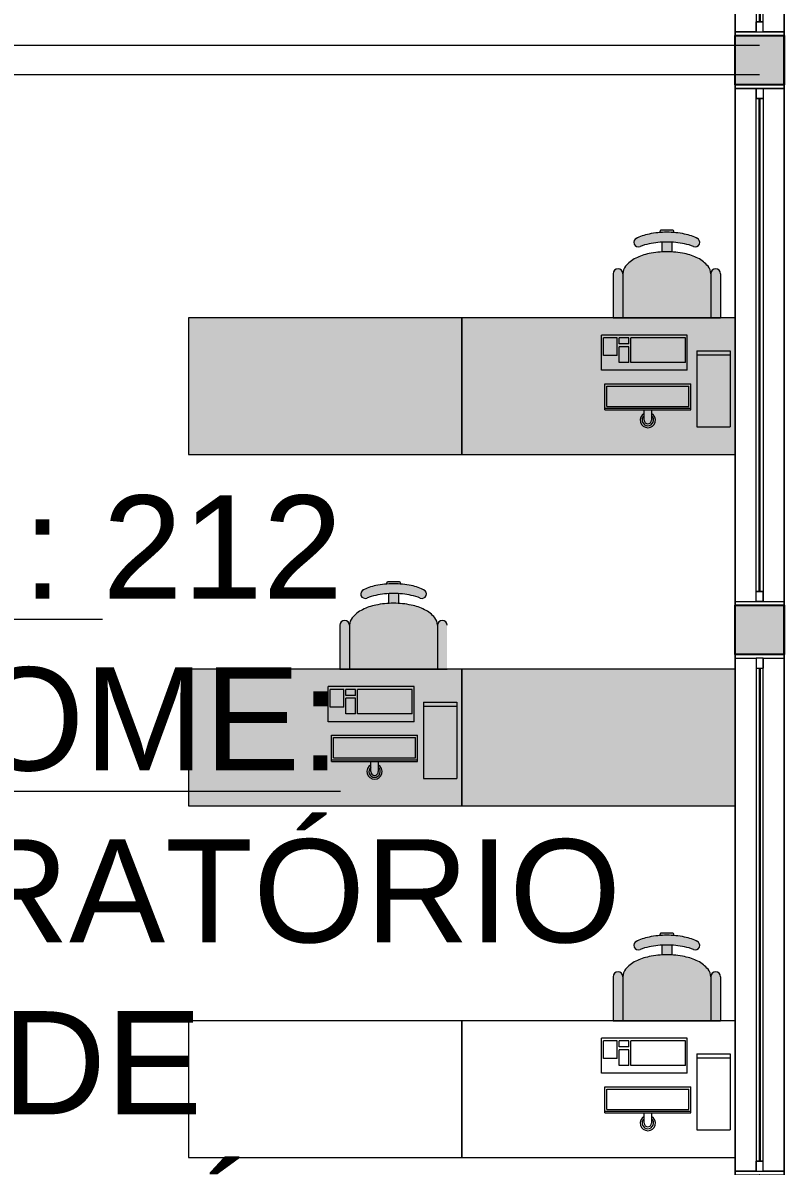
# Model space of a CAD drawing. Header units: metres. Extents: x 512 to 829, y -209 to 245.
# Drawn here: x 694.64 to 698.54, y -142.36 to -136.5 of the extents above; entities that cross this region are included whole.
import ezdxf

# ---------------------------------------------------------------- set-up
doc = ezdxf.new("R2010")
doc.units = ezdxf.units.M
doc.header["$LTSCALE"] = 0.508
doc.set_wipeout_variables(frame=1)
doc.header["$PDSIZE"] = -2
doc.linetypes.add('HIDDEN', pattern=[0.375, 0.25, -0.125])
for name, color, linetype, lineweight in [('AMB-NOVOS', 10, 'Continuous', 15), ('Demolir', 10, 'HIDDEN', 15), ('Hachuras', 1, 'Continuous', 18), ('MOBILIARIO', 252, 'Continuous', 18), ('None', 7, 'Continuous', 5), ('NãoImprimir', 7, 'Continuous', 5), ('Peitoris', 2, 'Continuous', 5), ('Telhado-Princ', 7, 'Continuous', 5)]:
    doc.layers.add(name, color=color, linetype=linetype, lineweight=lineweight)

# ---------------------------------------------------------------- blocks, each defined once
blk = doc.blocks.new('Grupo-4600')
at = {"color": 7, "linetype": 'Continuous', "lineweight": 5}
for points in [[(-1.325, 0.125), (-1.30595, 0.125), (-1.30595, -0.125), (-1.325, -0.125)], [(1.30595, 0.125), (1.325, 0.125), (1.325, -0.125), (1.30595, -0.125)]]:
    blk.add_wipeout(points, dxfattribs=at).dxf.layer = 'None'
at = {"layer": 'None', "color": 7, "linetype": 'Continuous', "lineweight": 5}
for points in [[(-1.325, 0.125), (-1.30595, 0.125), (-1.30595, -0.125), (-1.325, -0.125)], [(1.30595, 0.125), (1.325, 0.125), (1.325, -0.125), (1.30595, -0.125)]]:
    blk.add_lwpolyline(points, close=True, dxfattribs=at)
blk = doc.blocks.new('Grupo-4601')
at = {"layer": 'None', "color": 7}
blk.add_blockref('Grupo-4600', (0, 0), dxfattribs=at)
at = {"layer": 'None', "color": 7, "linetype": 'Continuous', "lineweight": 5}
for p, q in [((-1.325, 0.125), (-1.30595, 0.125)), ((-1.30595, 0.125), (-1.30595, -0.125)), ((1.325, 0.125), (1.30595, 0.125)), ((1.30595, 0.125), (1.30595, -0.125)), ((-1.325, -0.125), (-1.30595, -0.125)), ((1.325, -0.125), (1.30595, -0.125))]:
    blk.add_line(p, q, dxfattribs=at)
blk = doc.blocks.new('Grupo-4602')
at = {"layer": 'None', "color": 7, "linetype": 'Continuous', "lineweight": 5}
for p, q in [((-1.3059, 0.0175), (-1.3059, -0.0175)), ((1.3059, 0.0175), (1.3059, -0.0175))]:
    blk.add_line(p, q, dxfattribs=at)
blk = doc.blocks.new('Grupo-4603')
at = {"color": 7, "linetype": 'Continuous', "lineweight": 5}
for points in [[(-1.3059, 0.0175), (-1.2551, 0.0175), (-1.2551, -0.0175), (-1.3059, -0.0175)], [(1.2551, 0.0175), (1.3059, 0.0175), (1.3059, -0.0175), (1.2551, -0.0175)]]:
    blk.add_wipeout(points, dxfattribs=at).dxf.layer = 'None'
at = {"layer": 'None', "color": 7, "linetype": 'Continuous', "lineweight": 5}
for points in [[(-1.3059, 0.0175), (-1.2551, 0.0175), (-1.2551, -0.0175), (-1.3059, -0.0175)], [(1.2551, 0.0175), (1.3059, 0.0175), (1.3059, -0.0175), (1.2551, -0.0175)]]:
    blk.add_lwpolyline(points, close=True, dxfattribs=at)
blk = doc.blocks.new('Grupo-4604')
at = {"layer": 'None', "color": 7}
blk.add_blockref('Grupo-4602', (0, 0), dxfattribs=at)
at = {"color": 7, "linetype": 'Continuous', "lineweight": 5}
blk.add_wipeout([(-1.2551, 0.0175), (1.2551, 0.0175), (1.2551, -0.0175), (-1.2551, -0.0175)], dxfattribs=at).dxf.layer = 'None'
at = {"layer": 'None', "color": 7, "linetype": 'Continuous', "lineweight": 5}
blk.add_lwpolyline([(-1.2551, 0.0175), (1.2551, 0.0175), (1.2551, -0.0175), (-1.2551, -0.0175)], close=True, dxfattribs=at)
at = {"layer": 'None', "color": 7}
blk.add_blockref('Grupo-4603', (0, 0), dxfattribs=at)
at = {"layer": 'None', "color": 7, "linetype": 'Continuous', "lineweight": 5}
for p, q in [((-1.3059, 0.0175), (-1.2551, 0.0175)), ((-1.2551, 0.0175), (-1.2551, -0.0175)), ((1.3059, 0.0175), (1.2551, 0.0175)), ((1.2551, 0.0175), (1.2551, -0.0175)), ((-1.3059, -0.0175), (-1.2551, -0.0175)), ((1.3059, -0.0175), (1.2551, -0.0175))]:
    blk.add_line(p, q, dxfattribs=at)
blk = doc.blocks.new('Grupo-4605')
at = {"color": 7, "linetype": 'Continuous', "lineweight": 9}
blk.add_wipeout([(-1.25515, 0.000635), (1.25515, 0.000635), (1.25515, -0.000635), (-1.25515, -0.000635)], dxfattribs=at).dxf.layer = 'None'
blk = doc.blocks.new('Grupo-4606')
at = {"layer": 'None', "color": 7}
blk.add_blockref('Grupo-4605', (0, 0), dxfattribs=at)
at = {"layer": 'None', "color": 7, "linetype": 'Continuous', "lineweight": 25}
for p, q in [((-1.25515, 0.000635), (1.25515, 0.000635)), ((-1.25515, -0.000635), (1.25515, -0.000635))]:
    blk.add_line(p, q, dxfattribs=at)
blk = doc.blocks.new('Grupo-4607')
at = {"layer": 'None', "color": 7, "linetype": 'Continuous', "lineweight": 20}
for p, q in [((1.325, 0.125), (-1.325, 0.125)), ((1.325, -0.125), (-1.325, -0.125))]:
    blk.add_line(p, q, dxfattribs=at)
blk = doc.blocks.new('Window (2D)-394')
at = {"color": 7, "linetype": 'Continuous', "lineweight": 5}
blk.add_wipeout([(-1.325, 0.125), (1.325, 0.125), (1.325, -0.125), (-1.325, -0.125)], dxfattribs=at).dxf.layer = 'None'
at = {"layer": 'None', "color": 7}
blk.add_blockref('Grupo-4601', (0, 0), dxfattribs=at)
at = {"layer": 'None', "color": 7, "linetype": 'Continuous', "lineweight": 5}
for p, q in [((-1.325, 0.125), (1.325, 0.125)), ((-1.325, -0.125), (1.325, -0.125))]:
    blk.add_line(p, q, dxfattribs=at)
at = {"layer": 'NãoImprimir', "linetype": 'Continuous'}
for p in [(-1.325, 0), (1.325, 0)]:
    blk.add_point(p, dxfattribs=at)
at = {"layer": 'Peitoris'}
blk.add_blockref('Grupo-4604', (0, 0), dxfattribs=at)
blk.add_blockref('Grupo-4606', (0, 0), dxfattribs=at)
at = {"layer": 'Telhado-Princ'}
blk.add_blockref('Grupo-4607', (0, 0), dxfattribs=at)
blk = doc.blocks.new('Grupo-4608')
at = {"color": 7, "linetype": 'Continuous', "lineweight": 5}
for points in [[(-1.325, 0.125), (-1.30595, 0.125), (-1.30595, -0.125), (-1.325, -0.125)], [(1.30595, 0.125), (1.325, 0.125), (1.325, -0.125), (1.30595, -0.125)]]:
    blk.add_wipeout(points, dxfattribs=at).dxf.layer = 'None'
at = {"layer": 'None', "color": 7, "linetype": 'Continuous', "lineweight": 5}
for points in [[(-1.325, 0.125), (-1.30595, 0.125), (-1.30595, -0.125), (-1.325, -0.125)], [(1.30595, 0.125), (1.325, 0.125), (1.325, -0.125), (1.30595, -0.125)]]:
    blk.add_lwpolyline(points, close=True, dxfattribs=at)
blk = doc.blocks.new('Grupo-4609')
at = {"layer": 'None', "color": 7}
blk.add_blockref('Grupo-4608', (0, 0), dxfattribs=at)
at = {"layer": 'None', "color": 7, "linetype": 'Continuous', "lineweight": 5}
for p, q in [((-1.325, 0.125), (-1.30595, 0.125)), ((-1.30595, 0.125), (-1.30595, -0.125)), ((1.325, 0.125), (1.30595, 0.125)), ((1.30595, 0.125), (1.30595, -0.125)), ((-1.325, -0.125), (-1.30595, -0.125)), ((1.325, -0.125), (1.30595, -0.125))]:
    blk.add_line(p, q, dxfattribs=at)
blk = doc.blocks.new('Grupo-4610')
at = {"layer": 'None', "color": 7, "linetype": 'Continuous', "lineweight": 5}
for p, q in [((-1.3059, 0.0175), (-1.3059, -0.0175)), ((1.3059, 0.0175), (1.3059, -0.0175))]:
    blk.add_line(p, q, dxfattribs=at)
blk = doc.blocks.new('Grupo-4611')
at = {"color": 7, "linetype": 'Continuous', "lineweight": 5}
for points in [[(-1.3059, 0.0175), (-1.2551, 0.0175), (-1.2551, -0.0175), (-1.3059, -0.0175)], [(1.2551, 0.0175), (1.3059, 0.0175), (1.3059, -0.0175), (1.2551, -0.0175)]]:
    blk.add_wipeout(points, dxfattribs=at).dxf.layer = 'None'
at = {"layer": 'None', "color": 7, "linetype": 'Continuous', "lineweight": 5}
for points in [[(-1.3059, 0.0175), (-1.2551, 0.0175), (-1.2551, -0.0175), (-1.3059, -0.0175)], [(1.2551, 0.0175), (1.3059, 0.0175), (1.3059, -0.0175), (1.2551, -0.0175)]]:
    blk.add_lwpolyline(points, close=True, dxfattribs=at)
blk = doc.blocks.new('Grupo-4612')
at = {"layer": 'None', "color": 7}
blk.add_blockref('Grupo-4610', (0, 0), dxfattribs=at)
at = {"color": 7, "linetype": 'Continuous', "lineweight": 5}
blk.add_wipeout([(-1.2551, 0.0175), (1.2551, 0.0175), (1.2551, -0.0175), (-1.2551, -0.0175)], dxfattribs=at).dxf.layer = 'None'
at = {"layer": 'None', "color": 7, "linetype": 'Continuous', "lineweight": 5}
blk.add_lwpolyline([(-1.2551, 0.0175), (1.2551, 0.0175), (1.2551, -0.0175), (-1.2551, -0.0175)], close=True, dxfattribs=at)
at = {"layer": 'None', "color": 7}
blk.add_blockref('Grupo-4611', (0, 0), dxfattribs=at)
at = {"layer": 'None', "color": 7, "linetype": 'Continuous', "lineweight": 5}
for p, q in [((-1.3059, 0.0175), (-1.2551, 0.0175)), ((-1.2551, 0.0175), (-1.2551, -0.0175)), ((1.3059, 0.0175), (1.2551, 0.0175)), ((1.2551, 0.0175), (1.2551, -0.0175)), ((-1.3059, -0.0175), (-1.2551, -0.0175)), ((1.3059, -0.0175), (1.2551, -0.0175))]:
    blk.add_line(p, q, dxfattribs=at)
blk = doc.blocks.new('Grupo-4613')
at = {"color": 7, "linetype": 'Continuous', "lineweight": 9}
blk.add_wipeout([(-1.25515, 0.000635), (1.25515, 0.000635), (1.25515, -0.000635), (-1.25515, -0.000635)], dxfattribs=at).dxf.layer = 'None'
blk = doc.blocks.new('Grupo-4614')
at = {"layer": 'None', "color": 7}
blk.add_blockref('Grupo-4613', (0, 0), dxfattribs=at)
at = {"layer": 'None', "color": 7, "linetype": 'Continuous', "lineweight": 25}
for p, q in [((-1.25515, 0.000635), (1.25515, 0.000635)), ((-1.25515, -0.000635), (1.25515, -0.000635))]:
    blk.add_line(p, q, dxfattribs=at)
blk = doc.blocks.new('Grupo-4615')
at = {"layer": 'None', "color": 7, "linetype": 'Continuous', "lineweight": 20}
for p, q in [((1.325, 0.125), (-1.325, 0.125)), ((1.325, -0.125), (-1.325, -0.125))]:
    blk.add_line(p, q, dxfattribs=at)
blk = doc.blocks.new('Window (2D)-395')
at = {"color": 7, "linetype": 'Continuous', "lineweight": 5}
blk.add_wipeout([(-1.325, 0.125), (1.325, 0.125), (1.325, -0.125), (-1.325, -0.125)], dxfattribs=at).dxf.layer = 'None'
at = {"layer": 'None', "color": 7}
blk.add_blockref('Grupo-4609', (0, 0), dxfattribs=at)
at = {"layer": 'None', "color": 7, "linetype": 'Continuous', "lineweight": 5}
for p, q in [((-1.325, 0.125), (1.325, 0.125)), ((-1.325, -0.125), (1.325, -0.125))]:
    blk.add_line(p, q, dxfattribs=at)
at = {"layer": 'NãoImprimir', "linetype": 'Continuous'}
for p in [(-1.325, 0), (1.325, 0)]:
    blk.add_point(p, dxfattribs=at)
at = {"layer": 'Peitoris'}
blk.add_blockref('Grupo-4612', (0, 0), dxfattribs=at)
blk.add_blockref('Grupo-4614', (0, 0), dxfattribs=at)
at = {"layer": 'Telhado-Princ'}
blk.add_blockref('Grupo-4615', (0, 0), dxfattribs=at)
blk = doc.blocks.new('Grupo-4616')
at = {"color": 7, "linetype": 'Continuous', "lineweight": 5}
for points in [[(-1.325, 0.125), (-1.30595, 0.125), (-1.30595, -0.125), (-1.325, -0.125)], [(1.30595, 0.125), (1.325, 0.125), (1.325, -0.125), (1.30595, -0.125)]]:
    blk.add_wipeout(points, dxfattribs=at).dxf.layer = 'None'
at = {"layer": 'None', "color": 7, "linetype": 'Continuous', "lineweight": 5}
for points in [[(-1.325, 0.125), (-1.30595, 0.125), (-1.30595, -0.125), (-1.325, -0.125)], [(1.30595, 0.125), (1.325, 0.125), (1.325, -0.125), (1.30595, -0.125)]]:
    blk.add_lwpolyline(points, close=True, dxfattribs=at)
blk = doc.blocks.new('Grupo-4617')
at = {"layer": 'None', "color": 7}
blk.add_blockref('Grupo-4616', (0, 0), dxfattribs=at)
at = {"layer": 'None', "color": 7, "linetype": 'Continuous', "lineweight": 5}
for p, q in [((-1.325, 0.125), (-1.30595, 0.125)), ((-1.30595, 0.125), (-1.30595, -0.125)), ((1.325, 0.125), (1.30595, 0.125)), ((1.30595, 0.125), (1.30595, -0.125)), ((-1.325, -0.125), (-1.30595, -0.125)), ((1.325, -0.125), (1.30595, -0.125))]:
    blk.add_line(p, q, dxfattribs=at)
blk = doc.blocks.new('Grupo-4618')
at = {"layer": 'None', "color": 7, "linetype": 'Continuous', "lineweight": 5}
for p, q in [((-1.3059, 0.0175), (-1.3059, -0.0175)), ((1.3059, 0.0175), (1.3059, -0.0175))]:
    blk.add_line(p, q, dxfattribs=at)
blk = doc.blocks.new('Grupo-4619')
at = {"color": 7, "linetype": 'Continuous', "lineweight": 5}
for points in [[(-1.3059, 0.0175), (-1.2551, 0.0175), (-1.2551, -0.0175), (-1.3059, -0.0175)], [(1.2551, 0.0175), (1.3059, 0.0175), (1.3059, -0.0175), (1.2551, -0.0175)]]:
    blk.add_wipeout(points, dxfattribs=at).dxf.layer = 'None'
at = {"layer": 'None', "color": 7, "linetype": 'Continuous', "lineweight": 5}
for points in [[(-1.3059, 0.0175), (-1.2551, 0.0175), (-1.2551, -0.0175), (-1.3059, -0.0175)], [(1.2551, 0.0175), (1.3059, 0.0175), (1.3059, -0.0175), (1.2551, -0.0175)]]:
    blk.add_lwpolyline(points, close=True, dxfattribs=at)
blk = doc.blocks.new('Grupo-4620')
at = {"layer": 'None', "color": 7}
blk.add_blockref('Grupo-4618', (0, 0), dxfattribs=at)
at = {"color": 7, "linetype": 'Continuous', "lineweight": 5}
blk.add_wipeout([(-1.2551, 0.0175), (1.2551, 0.0175), (1.2551, -0.0175), (-1.2551, -0.0175)], dxfattribs=at).dxf.layer = 'None'
at = {"layer": 'None', "color": 7, "linetype": 'Continuous', "lineweight": 5}
blk.add_lwpolyline([(-1.2551, 0.0175), (1.2551, 0.0175), (1.2551, -0.0175), (-1.2551, -0.0175)], close=True, dxfattribs=at)
at = {"layer": 'None', "color": 7}
blk.add_blockref('Grupo-4619', (0, 0), dxfattribs=at)
at = {"layer": 'None', "color": 7, "linetype": 'Continuous', "lineweight": 5}
for p, q in [((-1.3059, 0.0175), (-1.2551, 0.0175)), ((-1.2551, 0.0175), (-1.2551, -0.0175)), ((1.3059, 0.0175), (1.2551, 0.0175)), ((1.2551, 0.0175), (1.2551, -0.0175)), ((-1.3059, -0.0175), (-1.2551, -0.0175)), ((1.3059, -0.0175), (1.2551, -0.0175))]:
    blk.add_line(p, q, dxfattribs=at)
blk = doc.blocks.new('Grupo-4621')
at = {"color": 7, "linetype": 'Continuous', "lineweight": 9}
blk.add_wipeout([(-1.25515, 0.000635), (1.25515, 0.000635), (1.25515, -0.000635), (-1.25515, -0.000635)], dxfattribs=at).dxf.layer = 'None'
blk = doc.blocks.new('Grupo-4622')
at = {"layer": 'None', "color": 7}
blk.add_blockref('Grupo-4621', (0, 0), dxfattribs=at)
at = {"layer": 'None', "color": 7, "linetype": 'Continuous', "lineweight": 25}
for p, q in [((-1.25515, 0.000635), (1.25515, 0.000635)), ((-1.25515, -0.000635), (1.25515, -0.000635))]:
    blk.add_line(p, q, dxfattribs=at)
blk = doc.blocks.new('Grupo-4623')
at = {"layer": 'None', "color": 7, "linetype": 'Continuous', "lineweight": 20}
for p, q in [((1.325, 0.125), (-1.325, 0.125)), ((1.325, -0.125), (-1.325, -0.125))]:
    blk.add_line(p, q, dxfattribs=at)
blk = doc.blocks.new('Window (2D)-396')
at = {"color": 7, "linetype": 'Continuous', "lineweight": 5}
blk.add_wipeout([(-1.325, 0.125), (1.325, 0.125), (1.325, -0.125), (-1.325, -0.125)], dxfattribs=at).dxf.layer = 'None'
at = {"layer": 'None', "color": 7}
blk.add_blockref('Grupo-4617', (0, 0), dxfattribs=at)
at = {"layer": 'None', "color": 7, "linetype": 'Continuous', "lineweight": 5}
for p, q in [((-1.325, 0.125), (1.325, 0.125)), ((-1.325, -0.125), (1.325, -0.125))]:
    blk.add_line(p, q, dxfattribs=at)
at = {"layer": 'NãoImprimir', "linetype": 'Continuous'}
for p in [(-1.325, 0), (1.325, 0)]:
    blk.add_point(p, dxfattribs=at)
at = {"layer": 'Peitoris'}
blk.add_blockref('Grupo-4620', (0, 0), dxfattribs=at)
blk.add_blockref('Grupo-4622', (0, 0), dxfattribs=at)
at = {"layer": 'Telhado-Princ'}
blk.add_blockref('Grupo-4623', (0, 0), dxfattribs=at)
blk = doc.blocks.new('Grupo-4859')
at = {"layer": 'None', "linetype": 'Continuous', "lineweight": 0}
for points in [[(-19.1639, -62.7987), (-19.1639, -62.5487), (-18.9139, -62.5487), (-18.9139, -62.7987)], [(-19.1639, -65.6987), (-19.1639, -65.4487), (-18.9139, -65.4487), (-18.9139, -65.6987)]]:
    blk.add_hatch(color=255, dxfattribs=at).paths.add_polyline_path(points)
at = {"layer": 'None', "color": 7, "linetype": 'Continuous', "lineweight": 25}
for points in [[(-19.1639, -62.7987), (-19.1639, -62.5487), (-18.9139, -62.5487), (-18.9139, -62.7987)], [(-19.1639, -65.6987), (-19.1639, -65.4487), (-18.9139, -65.4487), (-18.9139, -65.6987)]]:
    blk.add_lwpolyline(points, close=True, dxfattribs=at)
blk = doc.blocks.new('monitor')
at = {"layer": 'MOBILIARIO'}
for p, q in [((-0.0198, 0.1342), (-0.0198, 0.1859)), ((0.0185, 0.1859), (0.0185, 0.1342)), ((0.2202, 0.1342), (-0.2202, 0.1342)), ((-0.2202, 0.1342), (-0.2202, 0)), ((0.2202, 0.1256), (-0.2202, 0.1256)), ((0.2202, 0.1342), (0.2202, 0)), ((0.2089, 0.116), (-0.2101, 0.116)), ((-0.2101, 0.116), (-0.2101, 0.0121)), ((0.2089, 0.116), (0.2089, 0.0121)), ((0.2202, 0), (-0.2202, 0)), ((0.2089, 0.0121), (-0.2101, 0.0121))]:
    blk.add_line(p, q, dxfattribs=at)
for radius, start, end in [(0.0392, 299.31433, 240.68567), (0.0292, 311.09871, 228.90129), (0.0192, 0, 180)]:
    blk.add_arc((-0.0007, 0.1859), radius, start, end, dxfattribs=at)
blk = doc.blocks.new('computador')
at = {"layer": 'MOBILIARIO'}
for p, q in [((0, -0.39), (0, 0)), ((0.17, 0), (0, 0)), ((0.17, -0.39), (0.17, 0)), ((0.2187, -0.2908), (0.2187, -0.4708)), ((0.2187, -0.2908), (0.6587, -0.2908)), ((0.6587, -0.2908), (0.6587, -0.4708)), ((0.2287, -0.3308), (0.2287, -0.4558)), ((0.2287, -0.3308), (0.5087, -0.3308)), ((0.5087, -0.3308), (0.5087, -0.4558)), ((0.5187, -0.3308), (0.5187, -0.4108)), ((0.5187, -0.3308), (0.5687, -0.3308)), ((0.5687, -0.3308), (0.5687, -0.4108)), ((0.17, -0.37), (0, -0.37)), ((0.17, -0.39), (0, -0.39)), ((0.5787, -0.3658), (0.5787, -0.4558)), ((0.5787, -0.3658), (0.6487, -0.3658)), ((0.6487, -0.3658), (0.6487, -0.4558)), ((0.2287, -0.4558), (0.5087, -0.4558)), ((0.5187, -0.4108), (0.5687, -0.4108)), ((0.5187, -0.4258), (0.5187, -0.4558)), ((0.5187, -0.4258), (0.5687, -0.4258)), ((0.5187, -0.4558), (0.5687, -0.4558)), ((0.5687, -0.4258), (0.5687, -0.4558)), ((0.5787, -0.4558), (0.6487, -0.4558)), ((0.2187, -0.4708), (0.6587, -0.4708))]:
    blk.add_line(p, q, dxfattribs=at)
blk.add_blockref('monitor', (0.4217, -0.2212), dxfattribs=at)

msp = doc.modelspace()

# ---------------------------------------------------------------- hatches: boundary and pattern name
at = {"layer": 'Demolir', "linetype": 'Continuous', "lineweight": 0, "true_color": 0x7aafdf}
h = msp.add_hatch(color=143, dxfattribs=at)
h.dxf.hatch_style = 1
h.paths.add_polyline_path([(698.1625, -137.7873, 0.174705), (698.1487, -137.7492, 0.104203), (698.0966, -137.7078, 0.064948), (698.0285, -137.6841, 0.051099), (697.9375, -137.6748, 0.051099), (697.8465, -137.6841, 0.064948), (697.7784, -137.7078, 0.104203), (697.7262, -137.7492, 0.174705), (697.7125, -137.7873), (697.7125, -138.0123), (698.1625, -138.0123)])
h.paths.add_polyline_path([(698.2125, -137.7873, 1), (698.1625, -137.7873), (698.1625, -138.0123), (698.2125, -138.0123)])
h.paths.add_polyline_path([(697.7125, -137.7873, 1), (697.6625, -137.7873), (697.6625, -138.0123), (697.7125, -138.0123)])
h.paths.add_polyline_path([(698.0285, -137.5841, 0.051099), (697.9375, -137.5748, 0.051099), (697.8465, -137.5841, 0.062667), (697.7806, -137.6066, 0.930498), (697.8005, -137.6479, -0.043138), (697.8465, -137.6341, -0.051099), (697.9375, -137.6248, -0.051099), (698.0285, -137.6341, -0.043138), (698.0744, -137.6479, 0.930498), (698.0943, -137.6066, 0.062667)])
h.paths.add_polyline_path([(697.9625, -137.6255, 0.013937), (697.9375, -137.6248, 0.013937), (697.9125, -137.6255), (697.9125, -137.6755, -0.013937), (697.9375, -137.6748, -0.013937), (697.9625, -137.6755)])
h.paths.add_polyline_path([(697.9675, -137.5648), (697.9075, -137.5648, 0.414214), (697.9025, -137.5698), (697.9025, -137.5762, -0.019523), (697.9375, -137.5748, -0.019523), (697.9725, -137.5762), (697.9725, -137.5698, 0.414214)])
h = msp.add_hatch(color=143, dxfattribs=at)
h.dxf.hatch_style = 1
h.paths.add_polyline_path([(696.7614, -139.5873, 0.174705), (696.7477, -139.5492, 0.104203), (696.6955, -139.5078, 0.064948), (696.6274, -139.4841, 0.051099), (696.5364, -139.4748, 0.051099), (696.4454, -139.4841, 0.064948), (696.3773, -139.5078, 0.104203), (696.3251, -139.5492, 0.174705), (696.3114, -139.5873), (696.3114, -139.8123), (696.7614, -139.8123)])
h.paths.add_polyline_path([(696.8114, -139.5873, 1), (696.7614, -139.5873), (696.7614, -139.8123), (696.8114, -139.8123)])
h.paths.add_polyline_path([(696.3114, -139.5873, 1), (696.2614, -139.5873), (696.2614, -139.8123), (696.3114, -139.8123)])
h.paths.add_polyline_path([(696.6274, -139.3841, 0.051099), (696.5364, -139.3748, 0.051099), (696.4454, -139.3841, 0.062667), (696.3796, -139.4066, 0.930498), (696.3994, -139.4479, -0.043138), (696.4454, -139.4341, -0.051099), (696.5364, -139.4248, -0.051099), (696.6274, -139.4341, -0.043138), (696.6734, -139.4479, 0.930498), (696.6932, -139.4066, 0.062667)])
h.paths.add_polyline_path([(696.5614, -139.4255, 0.013937), (696.5364, -139.4248, 0.013937), (696.5114, -139.4255), (696.5114, -139.4755, -0.013937), (696.5364, -139.4748, -0.013937), (696.5614, -139.4755)])
h.paths.add_polyline_path([(696.5664, -139.3648), (696.5064, -139.3648, 0.414214), (696.5014, -139.3698), (696.5014, -139.3762, -0.019523), (696.5364, -139.3748, -0.019523), (696.5714, -139.3762), (696.5714, -139.3698, 0.414214)])
h = msp.add_hatch(color=143, dxfattribs=at)
h.dxf.hatch_style = 1
h.paths.add_polyline_path([(698.1625, -141.3873, 0.174705), (698.1487, -141.3492, 0.104203), (698.0966, -141.3078, 0.064948), (698.0285, -141.2841, 0.051099), (697.9375, -141.2748, 0.051099), (697.8465, -141.2841, 0.064948), (697.7784, -141.3078, 0.104203), (697.7262, -141.3492, 0.174705), (697.7125, -141.3873), (697.7125, -141.6123), (698.1625, -141.6123)])
h.paths.add_polyline_path([(698.2125, -141.3873, 1), (698.1625, -141.3873), (698.1625, -141.6123), (698.2125, -141.6123)])
h.paths.add_polyline_path([(697.7125, -141.3873, 1), (697.6625, -141.3873), (697.6625, -141.6123), (697.7125, -141.6123)])
h.paths.add_polyline_path([(698.0285, -141.1841, 0.051099), (697.9375, -141.1748, 0.051099), (697.8465, -141.1841, 0.062667), (697.7806, -141.2066, 0.930498), (697.8005, -141.2479, -0.043138), (697.8465, -141.2341, -0.051099), (697.9375, -141.2248, -0.051099), (698.0285, -141.2341, -0.043138), (698.0744, -141.2479, 0.930498), (698.0943, -141.2066, 0.062667)])
h.paths.add_polyline_path([(697.9625, -141.2255, 0.013937), (697.9375, -141.2248, 0.013937), (697.9125, -141.2255), (697.9125, -141.2755, -0.013937), (697.9375, -141.2748, -0.013937), (697.9625, -141.2755)])
h.paths.add_polyline_path([(697.9675, -141.1648), (697.9075, -141.1648, 0.414214), (697.9025, -141.1698), (697.9025, -141.1762, -0.019523), (697.9375, -141.1748, -0.019523), (697.9725, -141.1762), (697.9725, -141.1698, 0.414214)])

# ---------------------------------------------------------------- linework, layer by layer
at = {"layer": 'MOBILIARIO', "linetype": 'Continuous', "lineweight": 0}
for p, q in [((697.9025, -137.5762), (697.9025, -137.5698)), ((697.9675, -137.5648), (697.9075, -137.5648)), ((697.9725, -137.5762), (697.9725, -137.5698)), ((697.9125, -137.6255), (697.9125, -137.6755)), ((697.9625, -137.6255), (697.9625, -137.6755)), ((697.6625, -137.7873), (697.6625, -138.0123)), ((697.7125, -137.7873), (697.7125, -138.0123)), ((698.1625, -137.7873), (698.1625, -138.0123)), ((698.2125, -137.7873), (698.2125, -138.0123)), ((697.6625, -138.0123), (698.2125, -138.0123)), ((696.5025, -139.3762), (696.5025, -139.3698)), ((696.5675, -139.3648), (696.5075, -139.3648)), ((696.5725, -139.3762), (696.5725, -139.3698)), ((696.5125, -139.4255), (696.5125, -139.4755)), ((696.5625, -139.4255), (696.5625, -139.4755)), ((696.2625, -139.5873), (696.2625, -139.8123)), ((696.3125, -139.5873), (696.3125, -139.8123)), ((696.7625, -139.5873), (696.7625, -139.8123)), ((696.2625, -139.8123), (696.8125, -139.8123)), ((697.9025, -141.1762), (697.9025, -141.1698)), ((697.9675, -141.1648), (697.9075, -141.1648)), ((697.9725, -141.1762), (697.9725, -141.1698)), ((697.9125, -141.2255), (697.9125, -141.2755)), ((697.9625, -141.2255), (697.9625, -141.2755)), ((697.6625, -141.3873), (697.6625, -141.6123)), ((697.7125, -141.3873), (697.7125, -141.6123)), ((698.1625, -141.3873), (698.1625, -141.6123)), ((698.2125, -141.3873), (698.2125, -141.6123)), ((697.6625, -141.6123), (698.2125, -141.6123))]:
    msp.add_line(p, q, dxfattribs=at)
for points in [[(696.887, -138.0123), (695.487, -138.0123), (695.487, -138.7123), (696.887, -138.7123)], [(696.887, -139.8123), (695.487, -139.8123), (695.487, -140.5123), (696.887, -140.5123)], [(696.887, -141.6123), (695.487, -141.6123), (695.487, -142.3123), (696.887, -142.3123)]]:
    msp.add_lwpolyline(points, close=True, dxfattribs=at)
for centre, radius, start, end in [((697.9375, -138.0235), 0.4487, 90, 101.70092), ((697.9075, -137.5698), 0.005, 90, 180), ((697.9375, -138.0235), 0.4487, 78.29908, 90), ((697.9675, -137.5698), 0.005, 0, 90), ((697.792, -137.6266), 0.0229, 111.5813, 291.5813), ((697.903, -137.857), 0.2786, 101.70092, 116.56505), ((697.903, -137.907), 0.2786, 101.70092, 111.5813), ((697.9375, -138.0735), 0.4487, 90, 101.70092), ((697.9375, -138.0735), 0.4487, 78.29908, 90), ((697.9719, -137.857), 0.2786, 63.43495, 78.29908), ((697.9719, -137.907), 0.2786, 68.4187, 78.29908), ((698.0829, -137.6266), 0.0229, 248.4187, 68.4187), ((697.903, -137.957), 0.2786, 101.70092, 116.56505), ((697.9375, -138.1235), 0.4487, 90, 101.70092), ((697.9375, -138.1235), 0.4487, 78.29908, 90), ((697.9719, -137.957), 0.2786, 63.43495, 78.29908), ((697.7722, -137.7873), 0.0597, 140.36073, 180), ((697.8506, -137.8523), 0.1616, 116.56505, 140.36073), ((698.0243, -137.8523), 0.1616, 39.63927, 63.43495), ((698.1027, -137.7873), 0.0597, 0, 39.63927), ((697.6875, -137.7873), 0.025, 0, 180), ((698.1875, -137.7873), 0.025, 0, 180), ((696.503, -139.657), 0.2786, 101.70092, 116.56505), ((696.5375, -139.8235), 0.4487, 90, 101.70092), ((696.5075, -139.3698), 0.005, 90, 180), ((696.5375, -139.8235), 0.4487, 78.29908, 90), ((696.5675, -139.3698), 0.005, 0, 90), ((696.5719, -139.657), 0.2786, 63.43495, 78.29908), ((696.392, -139.4266), 0.0229, 111.5813, 291.5813), ((696.503, -139.707), 0.2786, 101.70092, 111.5813), ((696.5375, -139.8735), 0.4487, 90, 101.70092), ((696.5375, -139.8735), 0.4487, 78.29908, 90), ((696.5719, -139.707), 0.2786, 68.4187, 78.29908), ((696.6829, -139.4266), 0.0229, 248.4187, 68.4187), ((696.4506, -139.6523), 0.1616, 116.56505, 140.36073), ((696.503, -139.757), 0.2786, 101.70092, 116.56505), ((696.5375, -139.9235), 0.4487, 90, 101.70092), ((696.5375, -139.9235), 0.4487, 78.29908, 90), ((696.5719, -139.757), 0.2786, 63.43495, 78.29908), ((696.6243, -139.6523), 0.1616, 39.63927, 63.43495), ((696.2875, -139.5873), 0.025, 0, 180), ((696.3722, -139.5873), 0.0597, 140.36073, 180), ((696.7027, -139.5873), 0.0597, 0, 39.63927), ((696.7875, -139.5873), 0.025, 0, 180), ((697.792, -141.2266), 0.0229, 111.5813, 291.5813), ((697.903, -141.457), 0.2786, 101.70092, 116.56505), ((697.9375, -141.6235), 0.4487, 90, 101.70092), ((697.9075, -141.1698), 0.005, 90, 180), ((697.9375, -141.6235), 0.4487, 78.29908, 90), ((697.9675, -141.1698), 0.005, 0, 90), ((697.9719, -141.457), 0.2786, 63.43495, 78.29908), ((698.0829, -141.2266), 0.0229, 248.4187, 68.4187), ((697.903, -141.507), 0.2786, 101.70092, 111.5813), ((697.9375, -141.6735), 0.4487, 90, 101.70092), ((697.9375, -141.6735), 0.4487, 78.29908, 90), ((697.9719, -141.507), 0.2786, 68.4187, 78.29908), ((697.8506, -141.4523), 0.1616, 116.56505, 140.36073), ((697.903, -141.557), 0.2786, 101.70092, 116.56505), ((697.9375, -141.7235), 0.4487, 90, 101.70092), ((697.9375, -141.7235), 0.4487, 78.29908, 90), ((697.9719, -141.557), 0.2786, 63.43495, 78.29908), ((698.0243, -141.4523), 0.1616, 39.63927, 63.43495), ((697.6875, -141.3873), 0.025, 0, 180), ((697.7722, -141.3873), 0.0597, 140.36073, 180), ((698.1027, -141.3873), 0.0597, 0, 39.63927), ((698.1875, -141.3873), 0.025, 0, 180)]:
    msp.add_arc(centre, radius, start, end, dxfattribs=at)
at = {"layer": 'None', "color": 7, "linetype": 'Continuous', "lineweight": 25}
for p, q in [((698.287, -136.8192), (698.287, -136.5677)), ((698.5384, -136.8192), (698.5384, -136.5677)), ((698.287, -139.7363), (698.287, -139.4848)), ((698.5384, -139.7363), (698.5384, -139.4848))]:
    msp.add_line(p, q, dxfattribs=at)
at = {"layer": 'None', "color": 7, "linetype": 'Continuous', "lineweight": 18}
for p, q in [((698.4127, -136.618), (691.5223, -136.618)), ((698.4127, -136.7689), (691.5223, -136.7689))]:
    msp.add_line(p, q, dxfattribs=at)

# ---------------------------------------------------------------- block references
at = {"layer": 'Demolir', "linetype": 'Continuous', "lineweight": 0, "rotation": 180}
msp.add_blockref('computador', (696.8612, -140.372), dxfattribs=at)

# ---------------------------------------------------------------- texts
at = {"layer": 'AMB-NOVOS', "linetype": 'Continuous', "lineweight": 0, "insert": (693.106, -138.9225), "char_height": 0.528095, "attachment_point": 1}
msp.add_mtext_dynamic_manual_height_columns('\\pi0.70309;{\\fArial|b0|i0|c0|p34;\\LN°:\\l 212\\P\\pi0.74109;\\LNOME: \\P\\pi-0.73116;\\lLABORATÓRIO \\P\\pi1.4257;DE \\P\\pi-0.61733;INFORMÁTICA}', width=3.779715, gutter_width=1.5088, heights=[0], dxfattribs=at)

# ---------------------------------------------------------------- next in the draw order: block references
at = {"layer": 'None', "color": 7, "yscale": 1.005894640890275, "zscale": 1.005894640890275, "rotation": 90}
for name, p, xscale in [('Window (2D)-394', (698.4127, -135.2349), -1.005894640890275), ('Window (2D)-395', (698.4127, -138.152), 1.005894640890275), ('Window (2D)-396', (698.4127, -141.0691), -1.005894640890275)]:
    msp.add_blockref(name, p, dxfattribs=dict(at, xscale=xscale))

# ---------------------------------------------------------------- next in the draw order: hatches: boundary and pattern name
at = {"layer": 'Hachuras', "linetype": 'Continuous', "lineweight": 0, "true_color": 0xfef5dc}
h = msp.add_hatch(color=7, dxfattribs=at)
h.dxf.hatch_style = 1
h.paths.add_polyline_path([(696.887, -138.0123), (695.487, -138.0123), (695.487, -138.7123), (696.887, -138.7123)])
h.paths.add_polyline_path([(698.287, -138.0123), (696.887, -138.0123), (696.887, -138.7123), (698.287, -138.7123)])
h = msp.add_hatch(color=7, dxfattribs=at)
h.dxf.hatch_style = 1
h.paths.add_polyline_path([(696.887, -139.8123), (695.487, -139.8123), (695.487, -140.5123), (696.887, -140.5123)])
h.paths.add_polyline_path([(698.287, -139.8123), (696.887, -139.8123), (696.887, -140.5123), (698.287, -140.5123)])
h = msp.add_hatch(color=7, dxfattribs=at)
h.dxf.hatch_style = 1
h.paths.add_polyline_path([(696.887, -139.8123), (695.487, -139.8123), (695.487, -140.5123), (696.887, -140.5123)])
h.paths.add_polyline_path([(698.287, -139.8123), (696.887, -139.8123), (696.887, -140.5123), (698.287, -140.5123)])

# ---------------------------------------------------------------- next in the draw order: linework, layer by layer
at = {"layer": 'MOBILIARIO', "linetype": 'Continuous', "lineweight": 0}
for points in [[(698.287, -138.0123), (696.887, -138.0123), (696.887, -138.7123), (698.287, -138.7123)], [(698.287, -139.8123), (696.887, -139.8123), (696.887, -140.5123), (698.287, -140.5123)], [(698.287, -141.6123), (696.887, -141.6123), (696.887, -142.3123), (698.287, -142.3123)]]:
    msp.add_lwpolyline(points, close=True, dxfattribs=at)

# ---------------------------------------------------------------- next in the draw order: block references
at = {"layer": 'Demolir', "linetype": 'Continuous', "lineweight": 0, "rotation": 180}
for p in [(698.2612, -138.572), (698.2612, -142.172)]:
    msp.add_blockref('computador', p, dxfattribs=at)
at = {"layer": 'None', "color": 7, "xscale": 1.005894640890275, "yscale": 1.005894640890275, "zscale": 1.005894640890275}
msp.add_blockref('Grupo-4859', (717.5638, -73.6503), dxfattribs=at)

doc.saveas('drawing.dxf')
